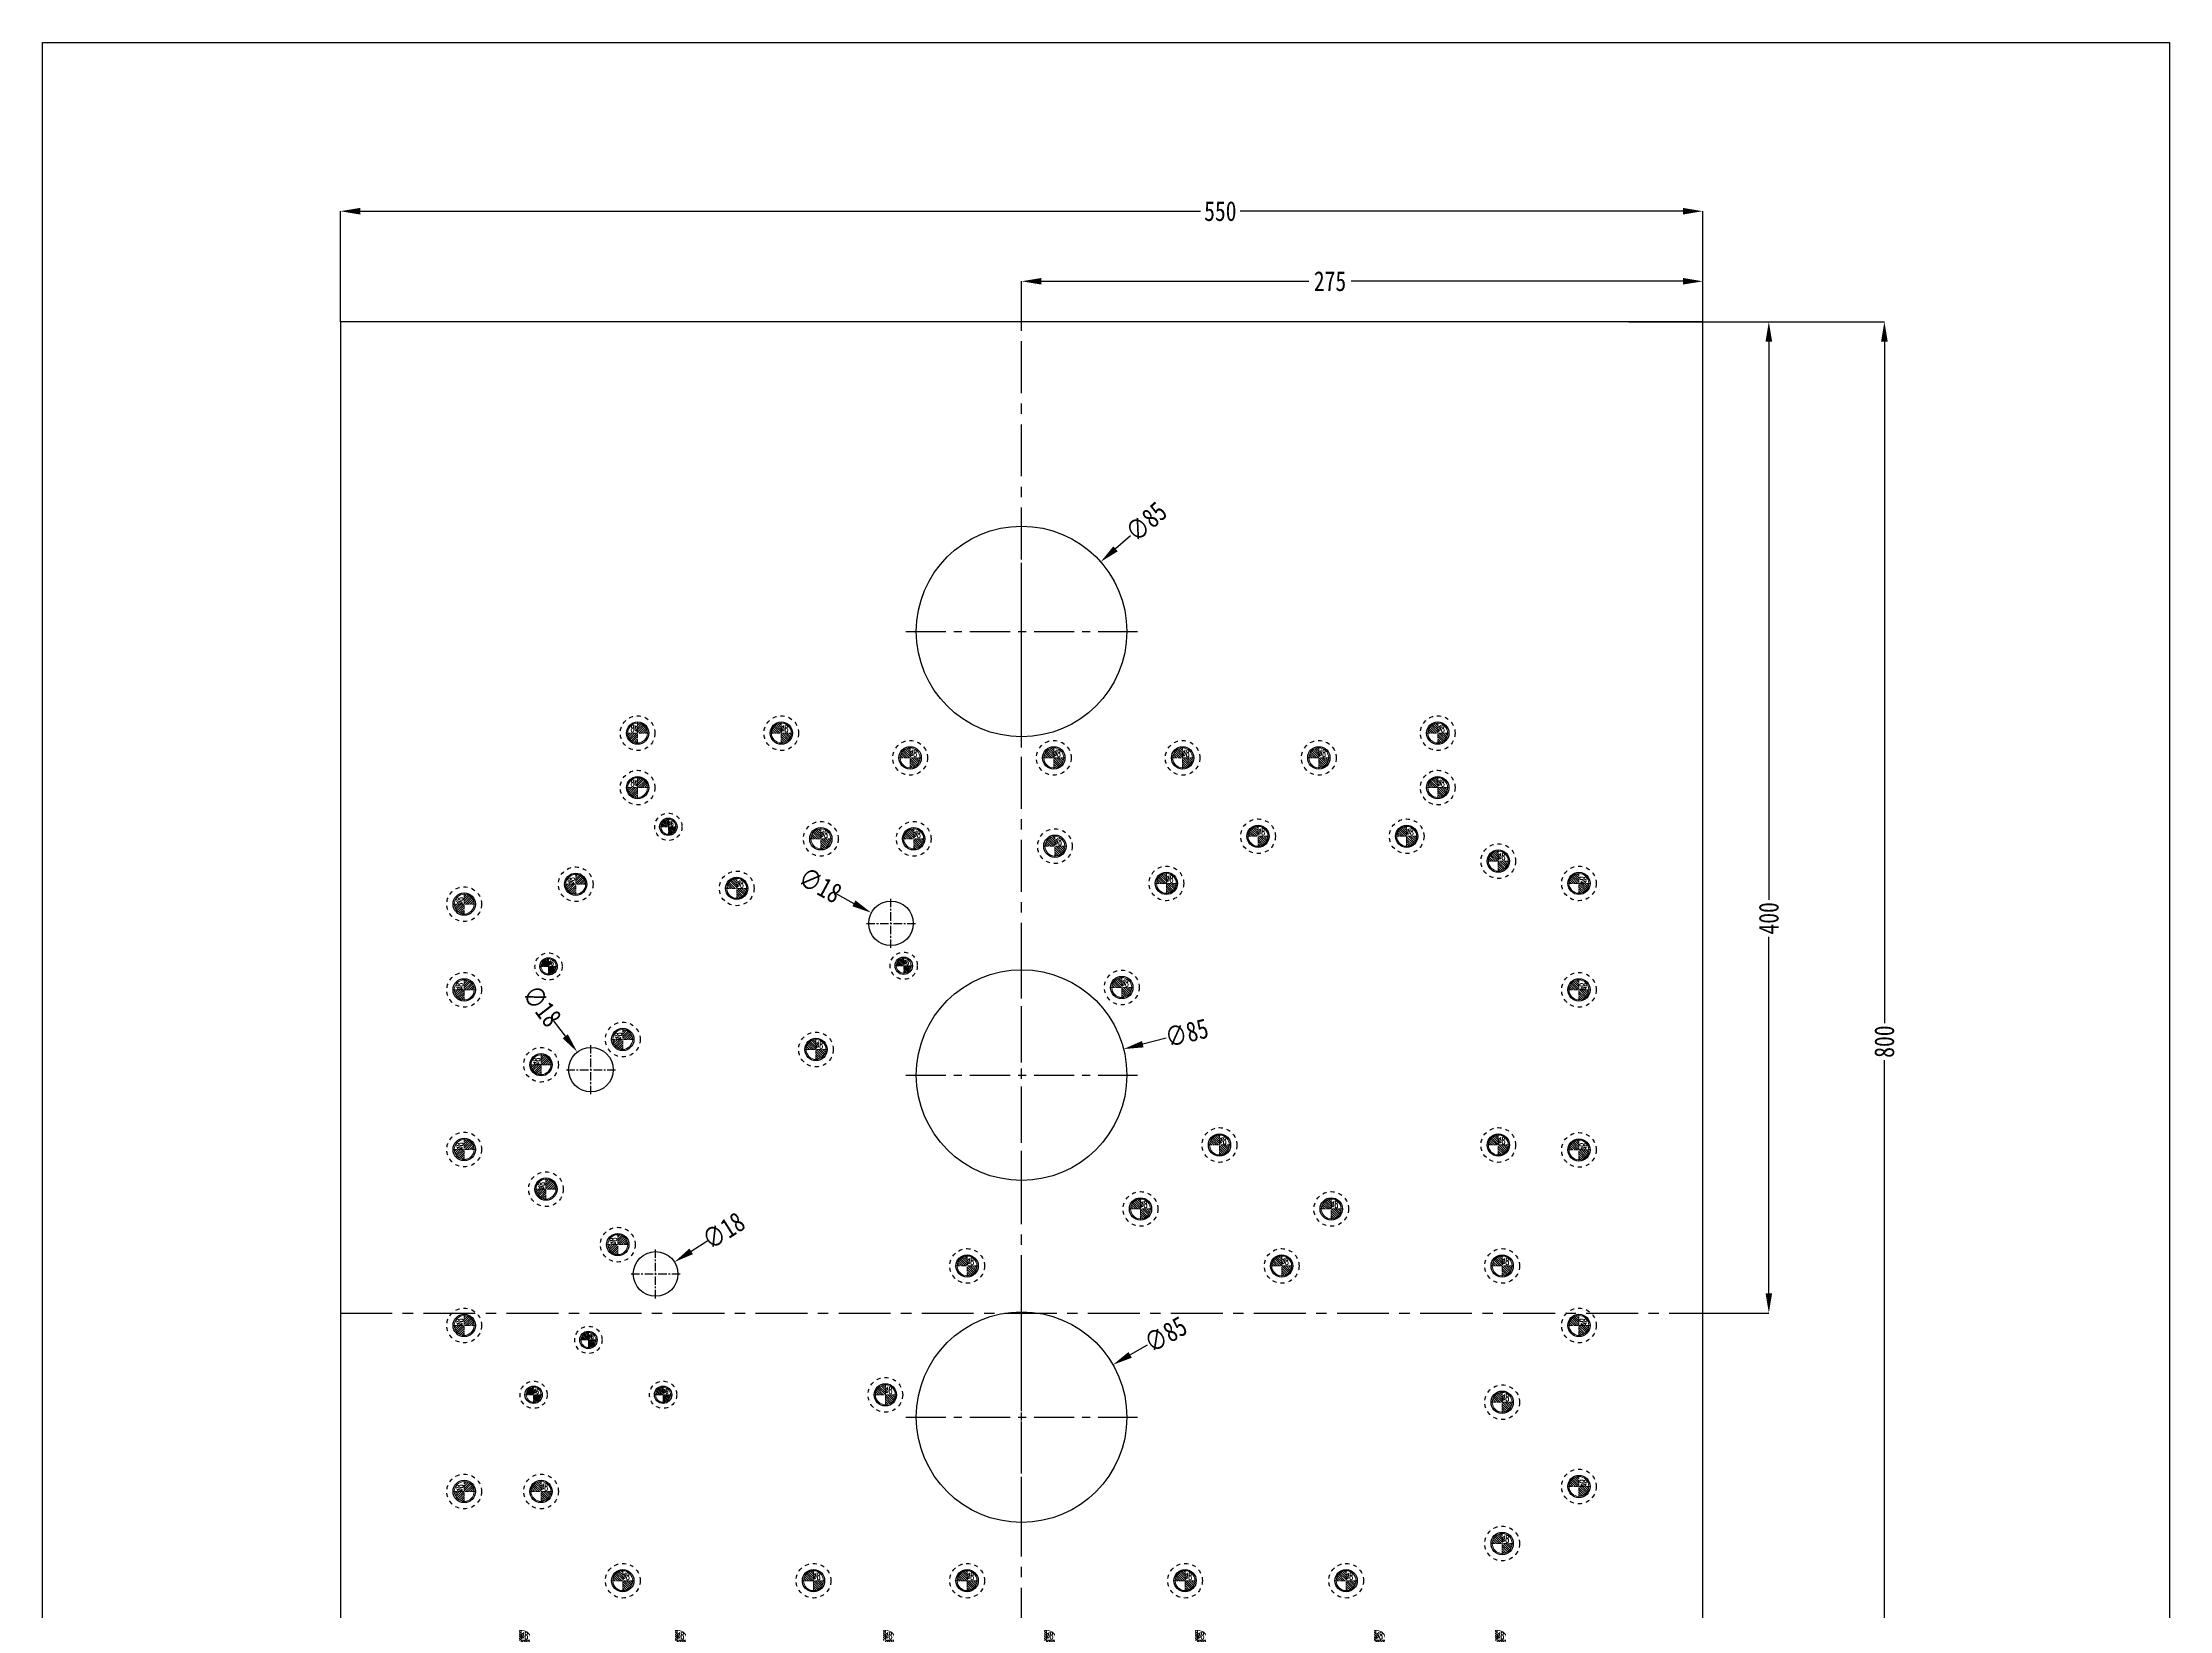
# Model space of a CAD drawing. Header units: millimetres. Extents: x -1265 to 1982, y -12197 to 1934.
# Drawn here: x -359 to 500, y -11422 to -10790 of the extents above; entities that cross this region are included whole.
import ezdxf
from ezdxf.enums import TextEntityAlignment as Align

# ---------------------------------------------------------------- set-up
doc = ezdxf.new("R2010")
doc.units = ezdxf.units.MM
doc.header["$LTSCALE"] = 16.335
doc.header["$PDMODE"] = 3
doc.header["$PDSIZE"] = 0.3125
doc.linetypes.add('CENTER', pattern=[0.6, 0.375, -0.075, 0.075, -0.075])
doc.linetypes.add('HIDDEN', pattern=[0.2, 0.1, -0.1])
doc.layers.get('0').update_dxf_attribs({"linetype": 'CONTINUOUS'})
doc.layers.get('Defpoints').update_dxf_attribs({"linetype": 'CONTINUOUS'})
doc.layers.add('DEFAULT_2', color=8, linetype='HIDDEN')
doc.layers.add('epin', color=13, linetype='CONTINUOUS', lineweight=9)
doc.styles.get("Standard").update_dxf_attribs({"font": 'txt', "width": 0.8})
doc.styles.add('TXT05', font='txt.shx', dxfattribs={"width": 0.5, "bigfont": 'gbcbig.shx'})
doc.dimstyles.new('11', dxfattribs={"dimtxt": 8, "dimasz": 8, "dimexe": 0, "dimexo": 0, "dimgap": 0, "dimtad": 0, "dimdsep": 46, "dimtxsty": 'Standard', "dimcen": 0, "dimclrd": 4, "dimclre": 4, "dimclrt": 6, "dimazin": 0, "dimtp": 0.01, "dimtm": 0.01, "dimtfac": 1, "dimtofl": 0, "dimtmove": 0, "dimatfit": 3, "dimfxl": 0, "dimtolj": 1, "dimarcsym": 0})

# ---------------------------------------------------------------- blocks, each defined once
blk = doc.blocks.new('*D1061')
at = {"color": 4, "lineweight": -2}
blk.add_line((80.08, -10988.59), (74.07, -10993.88), dxfattribs=at)
at = {"color": 4}
blk.add_solid([(73.19, -10992.87), (74.96, -10994.88), (68.07, -10999.16)], dxfattribs=at)
at = {"layer": 'Defpoints', "color": 0}
for p in [(68.07, -10999.16), (4.24, -11055.29)]:
    blk.add_point(p, dxfattribs=at)
at = {"color": 6, "insert": (86.49, -10982.96), "char_height": 8, "attachment_point": 5, "rotation": 41.33065}
blk.add_mtext('\\A1;∅85', dxfattribs=at)
blk = doc.blocks.new('*D1062')
at = {"color": 4, "lineweight": -2}
blk.add_line((94.56, -11191.32), (85.09, -11193.74), dxfattribs=at)
at = {"color": 4}
blk.add_solid([(84.76, -11192.45), (85.42, -11195.03), (77.33, -11195.72)], dxfattribs=at)
at = {"layer": 'Defpoints', "color": 0}
for p in [(77.33, -11195.72), (-5.03, -11216.73)]:
    blk.add_point(p, dxfattribs=at)
at = {"color": 6, "insert": (102.83, -11189.21), "char_height": 8, "attachment_point": 5, "rotation": 14.31533}
blk.add_mtext('\\A1;∅85', dxfattribs=at)
blk = doc.blocks.new('*D1063')
at = {"color": 4, "lineweight": -2}
blk.add_line((86.91, -11315.14), (79.97, -11319.12), dxfattribs=at)
at = {"color": 4}
blk.add_solid([(79.31, -11317.96), (80.63, -11320.28), (73.03, -11323.1)], dxfattribs=at)
at = {"layer": 'Defpoints', "color": 0}
for p in [(73.03, -11323.1), (-0.72, -11365.35)]:
    blk.add_point(p, dxfattribs=at)
at = {"color": 6, "insert": (94.32, -11310.9), "char_height": 8, "attachment_point": 5, "rotation": 29.81083}
blk.add_mtext('\\A1;∅85', dxfattribs=at)
blk = doc.blocks.new('*D1065')
at = {"color": 4, "lineweight": -2}
blk.add_line((-38.58, -11133.13), (-31.54, -11136.93), dxfattribs=at)
at = {"color": 4}
blk.add_solid([(-30.9, -11135.75), (-32.17, -11138.1), (-24.5, -11140.72)], dxfattribs=at)
at = {"layer": 'Defpoints', "color": 0}
for p in [(-24.5, -11140.72), (-8.65, -11149.26)]:
    blk.add_point(p, dxfattribs=at)
at = {"color": 6, "insert": (-45.15, -11129.59), "char_height": 8, "attachment_point": 5, "rotation": 331.66956}
blk.add_mtext('\\A1;∅18', dxfattribs=at)
blk = doc.blocks.new('*D1066')
at = {"color": 4, "lineweight": -2}
blk.add_line((-152.95, -11184.22), (-148.08, -11190.56), dxfattribs=at)
at = {"color": 4}
blk.add_solid([(-147.02, -11189.75), (-149.13, -11191.37), (-143.2, -11196.9)], dxfattribs=at)
at = {"layer": 'Defpoints', "color": 0}
for p in [(-143.2, -11196.9), (-132.22, -11211.17)]:
    blk.add_point(p, dxfattribs=at)
at = {"color": 6, "insert": (-157.5, -11178.3), "char_height": 8, "attachment_point": 5, "rotation": 307.56349}
blk.add_mtext('\\A1;∅18', dxfattribs=at)
blk = doc.blocks.new('*D1067')
at = {"color": 4, "lineweight": -2}
blk.add_line((-90.47, -11273.06), (-97.22, -11277.35), dxfattribs=at)
at = {"color": 4}
blk.add_solid([(-97.94, -11276.22), (-96.51, -11278.47), (-103.98, -11281.63)], dxfattribs=at)
at = {"layer": 'Defpoints', "color": 0}
for p in [(-103.98, -11281.63), (-119.18, -11291.27)]:
    blk.add_point(p, dxfattribs=at)
at = {"color": 6, "insert": (-84.16, -11269.06), "char_height": 8, "attachment_point": 5, "rotation": 32.37303}
blk.add_mtext('\\A1;∅18', dxfattribs=at)
blk = doc.blocks.new('epin_ejp_10')
at = {"layer": 'epin'}
h = blk.add_hatch(dxfattribs=at)
h.set_pattern_fill('_ANSI31', color=123, scale=0.25, angle=90, style=0)
h.set_pattern_definition([(135, (127.9125, 1355.0167), (-0.561266, -0.561266), [])])
h.paths.add_polyline_path([(0, 5, 0.414214), (-5, 0), (0, 0)])
h.paths.add_polyline_path([(5, 0), (0, 0), (0, -5, 0.414214)])
at = {"layer": 'epin', "color": 1, "linetype": 'CENTER', "ltscale": 0.310989}
for p, q in [((-5.5, 0), (5.5, 0)), ((0, -5.5), (0, 5.5))]:
    blk.add_line(p, q, dxfattribs=at)
at = {"layer": 'epin'}
blk.add_circle((0, 0), 5, dxfattribs=at)
at = {"layer": 'epin', "color": 6, "style": 'TXT05', "width": 0.5}
blk.add_text('%%c10', height=3.5, dxfattribs=at).set_placement((2.1, 2.25), align=Align.MIDDLE)
blk = doc.blocks.new('epin_ejp_8')
at = {"layer": 'epin'}
h = blk.add_hatch(dxfattribs=at)
h.set_pattern_fill('_ANSI31', color=123, scale=0.2, angle=90, style=0)
h.set_pattern_definition([(135, (-2636.1445, 786.8366), (-0.4490128, -0.4490128), [])])
h.paths.add_polyline_path([(0, 4, 0.414214), (-4, 0), (0, 0)])
h.paths.add_polyline_path([(4, 0), (0, 0), (0, -4, 0.414214)])
at = {"layer": 'epin', "color": 1, "linetype": 'CENTER', "ltscale": 0.248791}
for p, q in [((-4.4, 0), (4.4, 0)), ((0, -4.4), (0, 4.4))]:
    blk.add_line(p, q, dxfattribs=at)
at = {"layer": 'epin'}
blk.add_circle((0, 0), 4, dxfattribs=at)
at = {"layer": 'epin', "color": 6, "style": 'TXT05', "width": 0.5}
blk.add_text('%%c8', height=2.8, dxfattribs=at).set_placement((1.33, 1.8), align=Align.MIDDLE)
blk = doc.blocks.new('08')
at = {"layer": 'epin', "xscale": -1}
for p in [(-3167.02, 2283.03), (-3167.02, 2261.03)]:
    blk.add_blockref('epin_ejp_8', p, dxfattribs=at)
at = {"layer": 'epin'}
for name, p in [('epin_ejp_8', (-3109.02, 2283.03)), ('epin_ejp_8', (-2844.02, 2283.03)), ('epin_ejp_8', (-3057.02, 2273.03)), ('epin_ejp_8', (-2999.02, 2273.03)), ('epin_ejp_8', (-2947.02, 2273.03)), ('epin_ejp_8', (-2892.02, 2273.03)), ('epin_ejp_8', (-2844.02, 2261.03)), ('epin_ejp_8', (-3214.02, 1917.03)), ('epin_ejp_8', (-3151.02, 1917.03)), ('epin_ejp_8', (-3067.02, 1917.03)), ('epin_ejp_8', (-3002.02, 1917.03)), ('epin_ejp_8', (-2941.02, 1917.03)), ('epin_ejp_8', (-2869.02, 1917.03)), ('epin_ejp_8', (-2820.02, 1917.03)), ('epin_ejp_10', (-3181.09, 1815.45)), ('epin_ejp_10', (-2842.95, 1815.45)), ('epin_ejp_10', (-3113.79, 1795.45)), ('epin_ejp_10', (-2910.25, 1795.45)), ('epin_ejp_10', (-3045.79, 1784.45)), ('epin_ejp_10', (-2978.25, 1784.45))]:
    blk.add_blockref(name, p, dxfattribs=at)
at = {"layer": 'epin', "xscale": -1, "rotation": 270}
for p in [(-2787.02, 2222.38), (-2787.02, 2179.42), (-2787.02, 2114.83), (-2787.02, 2044.03), (-2787.02, 1979.03)]:
    blk.add_blockref('epin_ejp_8', p, dxfattribs=at)
at = {"layer": 'epin', "rotation": 90}
for p in [(-3237.02, 2214.03), (-3237.02, 2179.42), (-3237.02, 2115.03), (-3237.02, 2044.03), (-3237.02, 1977.03)]:
    blk.add_blockref('epin_ejp_8', p, dxfattribs=at)
blk = doc.blocks.new('epin_ejp_6')
at = {"layer": 'epin'}
h = blk.add_hatch(dxfattribs=at)
h.set_pattern_fill('_ANSI31', color=123, scale=0.15, angle=90, style=0)
h.set_pattern_definition([(135, (-2898.02723, 822.17217), (-0.336759605, -0.336759605), [])])
h.paths.add_polyline_path([(0, 3, 0.4142136), (-3, 0), (0, 0)])
h.paths.add_polyline_path([(3, 0), (0, 0), (0, -3, 0.4142136)])
at = {"layer": 'epin', "color": 1, "linetype": 'CENTER', "ltscale": 0.186593}
for p, q in [((-3.3, 0), (3.3, 0)), ((0, -3.3), (0, 3.3))]:
    blk.add_line(p, q, dxfattribs=at)
at = {"layer": 'epin'}
blk.add_circle((0, 0), 3, dxfattribs=at)
at = {"layer": 'epin', "color": 6, "style": 'TXT05', "width": 0.5}
blk.add_text('%%c6', height=2.1, dxfattribs=at).set_placement((0.995, 1.35), align=Align.MIDDLE)
blk = doc.blocks.new('09')
at = {"layer": 'epin'}
for name, p in [('epin_ejp_6', (-142.6, 2231.82)), ('epin_ejp_8', (-81.05, 2226.99)), ('epin_ejp_8', (-43.55, 2226.99)), ('epin_ejp_8', (13.45, 2223.99)), ('epin_ejp_8', (95.45, 2227.99)), ('epin_ejp_8', (155.45, 2227.99)), ('epin_ejp_8', (192.45, 2217.99)), ('epin_ejp_8', (-115, 2206.99)), ('epin_ejp_8', (58.45, 2208.99)), ('epin_ejp_6', (-190.95, 2175.49)), ('epin_ejp_6', (-47.59, 2175.79)), ('epin_ejp_8', (40.45, 2166.99)), ('epin_ejp_8', (-83, 2141.99)), ('epin_ejp_8', (79.9, 2103.44)), ('epin_ejp_8', (192.45, 2103.44)), ('epin_ejp_8', (48, 2077.64)), ('epin_ejp_8', (125, 2077.64)), ('epin_ejp_8', (-22, 2054.64)), ('epin_ejp_8', (105, 2054.64)), ('epin_ejp_8', (194, 2054.64)), ('epin_ejp_6', (-174.87, 2024.78)), ('epin_ejp_6', (-196.98, 2002.67)), ('epin_ejp_6', (-144.72, 2002.67)), ('epin_ejp_8', (-55, 2002.64)), ('epin_ejp_8', (194, 1999.64)), ('epin_ejp_8', (-194, 1963.64)), ('epin_ejp_8', (194, 1942.64)), ('epin_ejp_8', (-161, 1927.64)), ('epin_ejp_8', (-84, 1927.64)), ('epin_ejp_8', (-22, 1927.64)), ('epin_ejp_8', (66, 1927.64)), ('epin_ejp_8', (131, 1927.64))]:
    blk.add_blockref(name, p, dxfattribs=at)
at = {"layer": 'epin', "rotation": 90}
for p in [(-180, 2208.64), (-161, 2146.03), (-194, 2135.83), (-192, 2085.64), (-163, 2063.23)]:
    blk.add_blockref('epin_ejp_8', p, dxfattribs=at)
blk = doc.blocks.new('*D1081')
at = {"color": 4, "lineweight": -2}
for p, q in [((-238.85, -10902.23), (-238.85, -10857.66)), ((-230.85, -10857.66), (108.39, -10857.66)), ((303.15, -10857.66), (124.39, -10857.66)), ((311.15, -10902.23), (311.15, -10857.66))]:
    blk.add_line(p, q, dxfattribs=at)
at = {"color": 4}
for points in [[(-230.85, -10856.33), (-230.85, -10858.99), (-238.85, -10857.66)], [(303.15, -10856.33), (303.15, -10858.99), (311.15, -10857.66)]]:
    blk.add_solid(points, dxfattribs=at)
at = {"layer": 'Defpoints', "color": 0}
for p in [(-238.85, -10857.66), (-238.85, -10902.23), (311.15, -10902.23)]:
    blk.add_point(p, dxfattribs=at)
at = {"color": 6, "insert": (116.39, -10857.66), "char_height": 8, "attachment_point": 5}
blk.add_mtext('\\A1;550', dxfattribs=at)
blk = doc.blocks.new('*D1082')
at = {"color": 4, "lineweight": -2}
for p, q in [((36.15, -10902.23), (36.15, -10885.93)), ((44.15, -10885.93), (152.13, -10885.93)), ((303.15, -10885.93), (169.2, -10885.93)), ((311.15, -10902.23), (311.15, -10885.93))]:
    blk.add_line(p, q, dxfattribs=at)
at = {"color": 4}
for points in [[(44.15, -10884.59), (44.15, -10887.26), (36.15, -10885.93)], [(303.15, -10884.59), (303.15, -10887.26), (311.15, -10885.93)]]:
    blk.add_solid(points, dxfattribs=at)
at = {"layer": 'Defpoints', "color": 0}
for p in [(36.15, -10885.93), (36.15, -10902.23), (311.15, -10902.23)]:
    blk.add_point(p, dxfattribs=at)
at = {"color": 6, "insert": (160.66, -10885.93), "char_height": 8, "attachment_point": 5}
blk.add_mtext('\\A1;275', dxfattribs=at)
blk = doc.blocks.new('*D1083')
at = {"color": 4, "lineweight": -2}
for p, q in [((281.23, -10902.23), (337.81, -10902.23)), ((337.81, -10910.23), (337.81, -11135.5)), ((337.81, -11294.23), (337.81, -11150.44)), ((311.15, -11302.23), (337.81, -11302.23))]:
    blk.add_line(p, q, dxfattribs=at)
at = {"color": 4}
for points in [[(336.48, -10910.23), (339.14, -10910.23), (337.81, -10902.23)], [(336.48, -11294.23), (339.14, -11294.23), (337.81, -11302.23)]]:
    blk.add_solid(points, dxfattribs=at)
at = {"layer": 'Defpoints', "color": 0}
for p in [(281.23, -10902.23), (311.15, -11302.23), (337.81, -11302.23)]:
    blk.add_point(p, dxfattribs=at)
at = {"color": 6, "insert": (337.81, -11142.97), "char_height": 8, "attachment_point": 5, "rotation": 90}
blk.add_mtext('\\A1;400', dxfattribs=at)
blk = doc.blocks.new('*D1084')
at = {"color": 4, "lineweight": -2}
for p, q in [((281.23, -10902.23), (384.46, -10902.23)), ((384.46, -10910.23), (384.46, -11185.25)), ((384.46, -11694.23), (384.46, -11200.18)), ((281.23, -11702.23), (384.46, -11702.23))]:
    blk.add_line(p, q, dxfattribs=at)
at = {"color": 4}
for points in [[(383.12, -10910.23), (385.79, -10910.23), (384.46, -10902.23)], [(383.12, -11694.23), (385.79, -11694.23), (384.46, -11702.23)]]:
    blk.add_solid(points, dxfattribs=at)
at = {"layer": 'Defpoints', "color": 0}
for p in [(281.23, -10902.23), (281.23, -11702.23), (384.46, -11702.23)]:
    blk.add_point(p, dxfattribs=at)
at = {"color": 6, "insert": (384.46, -11192.71), "char_height": 8, "attachment_point": 5, "rotation": 90}
blk.add_mtext('\\A1;800', dxfattribs=at)

msp = doc.modelspace()

# ---------------------------------------------------------------- linework, layer by layer
at = {"color": 7, "linetype": 'Continuous'}
for p, q in [((-238.846, -10902.226), (-238.846, -11702.226)), ((311.154, -10902.226), (-238.846, -10902.226)), ((311.154, -11682.226), (311.154, -10902.226))]:
    msp.add_line(p, q, dxfattribs=at)
at = {"color": 1, "linetype": 'CENTER', "ltscale": 3.420875}
for p, q in [((36.154, -11702.226), (36.154, -10902.226)), ((-238.846, -11302.226), (311.154, -11302.226))]:
    msp.add_line(p, q, dxfattribs=at)
at = {"color": 1, "linetype": 'CENTER', "ltscale": 2.643404}
for p, q in [((36.154, -11073.976), (36.154, -10980.476)), ((-10.596, -11027.226), (82.904, -11027.226)), ((36.154, -11252.976), (36.154, -11159.476)), ((-10.596, -11206.226), (82.904, -11206.226)), ((36.154, -11390.976), (36.154, -11297.476)), ((-10.596, -11344.226), (82.904, -11344.226))]:
    msp.add_line(p, q, dxfattribs=at)
at = {"color": 1, "linetype": 'CENTER', "ltscale": 0.55978}
for p, q in [((-16.574, -11154.894), (-16.574, -11135.094)), ((-26.474, -11144.994), (-6.674, -11144.994)), ((-137.711, -11213.937), (-137.711, -11194.137)), ((-147.611, -11204.037), (-127.811, -11204.037)), ((-111.581, -11296.347), (-111.581, -11276.547)), ((-121.481, -11286.447), (-101.681, -11286.447))]:
    msp.add_line(p, q, dxfattribs=at)
msp.add_lwpolyline([(-359.076, -10789.606), (499.539, -10789.606), (499.539, -11882.954), (-359.076, -11882.954)], close=True)
at = {"color": 7, "linetype": 'Continuous'}
for centre, radius in [((36.154, -11027.226), 42.5), ((-118.846, -11068.226), 4.5), ((-60.846, -11068.226), 4.5), ((204.154, -11068.226), 4.5), ((-8.846, -11078.226), 4.5), ((49.154, -11078.226), 4.5), ((101.154, -11078.226), 4.5), ((156.154, -11078.226), 4.5), ((-118.846, -11090.226), 4.5), ((204.154, -11090.226), 4.5), ((-106.45, -11106.042), 3.5), ((-44.892, -11110.874), 4.5), ((-7.394, -11110.874), 4.5), ((49.606, -11113.874), 4.5), ((131.606, -11109.874), 4.5), ((191.606, -11109.874), 4.5), ((228.606, -11119.874), 4.5), ((-143.846, -11129.226), 4.5), ((-78.846, -11130.874), 4.5), ((94.606, -11128.874), 4.5), ((261.154, -11128.874), 4.5), ((-188.846, -11137.226), 4.5), ((-16.574, -11144.994), 9), ((-154.796, -11162.378), 3.5), ((-11.433, -11162.079), 3.5), ((-188.846, -11171.833), 4.5), ((36.154, -11206.226), 42.5), ((76.606, -11170.874), 4.5), ((261.154, -11171.833), 4.5), ((-124.846, -11191.833), 4.5), ((-137.711, -11204.037), 9), ((-46.846, -11195.874), 4.5), ((-157.846, -11202.037), 4.5), ((116.056, -11234.424), 4.5), ((228.606, -11234.424), 4.5), ((-188.846, -11236.226), 4.5), ((261.154, -11236.424), 4.5), ((-155.846, -11252.226), 4.5), ((84.154, -11260.226), 4.5), ((161.154, -11260.226), 4.5), ((-126.846, -11274.635), 4.5), ((-111.581, -11286.447), 9), ((14.154, -11283.226), 4.5), ((141.154, -11283.226), 4.5), ((230.154, -11283.226), 4.5), ((-188.846, -11307.226), 4.5), ((36.154, -11344.226), 42.5), ((261.154, -11307.226), 4.5), ((-138.716, -11313.08), 3.5), ((-160.826, -11335.19), 3.5), ((-108.566, -11335.19), 3.5), ((-18.846, -11335.226), 4.5), ((230.154, -11338.226), 4.5), ((261.154, -11372.226), 4.5), ((-188.846, -11374.226), 4.5), ((-157.846, -11374.226), 4.5), ((230.154, -11395.226), 4.5), ((-124.846, -11410.226), 4.5), ((-47.846, -11410.226), 4.5), ((14.154, -11410.226), 4.5), ((102.154, -11410.226), 4.5), ((167.154, -11410.226), 4.5)]:
    msp.add_circle(centre, radius, dxfattribs=at)
at = {"layer": 'DEFAULT_2', "color": 8, "linetype": 'HIDDEN'}
for centre, radius in [((-118.846, -11068.226), 7), ((-60.846, -11068.226), 7), ((204.154, -11068.226), 7), ((-8.846, -11078.226), 7), ((49.154, -11078.226), 7), ((101.154, -11078.226), 7), ((156.154, -11078.226), 7), ((-118.846, -11090.226), 7), ((204.154, -11090.226), 7), ((-106.45, -11106.042), 5.5), ((-44.892, -11110.874), 7), ((-7.394, -11110.874), 7), ((49.606, -11113.874), 7), ((131.606, -11109.874), 7), ((191.606, -11109.874), 7), ((228.606, -11119.874), 7), ((-143.846, -11129.226), 7), ((-78.846, -11130.874), 7), ((94.606, -11128.874), 7), ((261.154, -11128.874), 7), ((-188.846, -11137.226), 7), ((-154.796, -11162.378), 5.5), ((-11.433, -11162.079), 5.5), ((-188.846, -11171.833), 7), ((76.606, -11170.874), 7), ((261.154, -11171.833), 7), ((-124.846, -11191.833), 7), ((-157.846, -11202.037), 7), ((-46.846, -11195.874), 7), ((-188.846, -11236.226), 7), ((116.056, -11234.424), 7), ((228.606, -11234.424), 7), ((261.154, -11236.424), 7), ((-155.846, -11252.226), 7), ((84.154, -11260.226), 7), ((161.154, -11260.226), 7), ((-126.846, -11274.635), 7), ((14.154, -11283.226), 7), ((141.154, -11283.226), 7), ((230.154, -11283.226), 7), ((-188.846, -11307.226), 7), ((-138.716, -11313.08), 5.5), ((261.154, -11307.226), 7), ((-160.826, -11335.19), 5.5), ((-108.566, -11335.19), 5.5), ((-18.846, -11335.226), 7), ((230.154, -11338.226), 7), ((-188.846, -11374.226), 7), ((-157.846, -11374.226), 7), ((261.154, -11372.226), 7), ((230.154, -11395.226), 7), ((-124.846, -11410.226), 7), ((-47.846, -11410.226), 7), ((14.154, -11410.226), 7), ((102.154, -11410.226), 7), ((167.154, -11410.226), 7)]:
    msp.add_circle(centre, radius, dxfattribs=at)

# ---------------------------------------------------------------- block references
for name, p in [('08', (3048.174, -13351.255)), ('09', (36.154, -13337.865))]:
    msp.add_blockref(name, p)

# ---------------------------------------------------------------- dimensions: what is measured, and where the dimension line sits
for base, p2, picture, middle in [((-238.846, -10857.661), (-238.846, -10902.226), '*D1081', (116.386, -10857.661)), ((36.154, -10885.925), (36.154, -10902.226), '*D1082', (160.665, -10885.925))]:
    dim = msp.add_linear_dim(base=base, p1=(311.154, -10902.226), p2=p2, dimstyle='11', override={"dimfxl": 1.25, "dimarcsym": 1})
    dim.commit()
    dim.dimension.update_dxf_attribs({"geometry": picture, "text_midpoint": middle, "dimtype": 160})
for base, p2, picture, middle in [((337.811, -11302.226), (311.154, -11302.226), '*D1083', (337.811, -11142.971)), ((384.456, -11702.226), (281.233, -11702.226), '*D1084', (384.456, -11192.712))]:
    dim = msp.add_linear_dim(base=base, p1=(281.233, -10902.226), p2=p2, angle=90, dimstyle='11', override={"dimfxl": 1.25, "dimarcsym": 1})
    dim.commit()
    dim.dimension.update_dxf_attribs({"geometry": picture, "text_midpoint": middle, "dimtype": 160})
for p1, p2, picture, middle in [((4.24, -11055.293), (68.067, -10999.159), '*D1061', (86.49, -10982.957)), ((-8.652, -11149.265), (-24.496, -11140.723), '*D1065', (-45.152, -11129.586)), ((-132.225, -11211.172), (-143.198, -11196.903), '*D1066', (-157.504, -11178.302)), ((-119.183, -11291.266), (-103.98, -11281.629), '*D1067', (-84.161, -11269.064)), ((-0.722, -11365.355), (73.03, -11323.098), '*D1063', (94.317, -11310.901))]:
    dim = msp.add_diameter_dim_2p(p1=p1, p2=p2, dimstyle='11', override={"dimfxl": 1.25, "dimarcsym": 1})
    dim.commit()
    dim.dimension.update_dxf_attribs({"geometry": picture, "text_midpoint": middle})
dim = msp.add_diameter_dim_2p(p1=(-5.027, -11216.735), p2=(77.334, -11195.718), dimstyle='11', override={"dimfxl": 1.25, "dimarcsym": 1})
dim.commit()
dim.dimension.update_dxf_attribs({"geometry": '*D1062', "text_midpoint": (102.831, -11189.211), "dimtype": 163})

doc.saveas('drawing.dxf')
